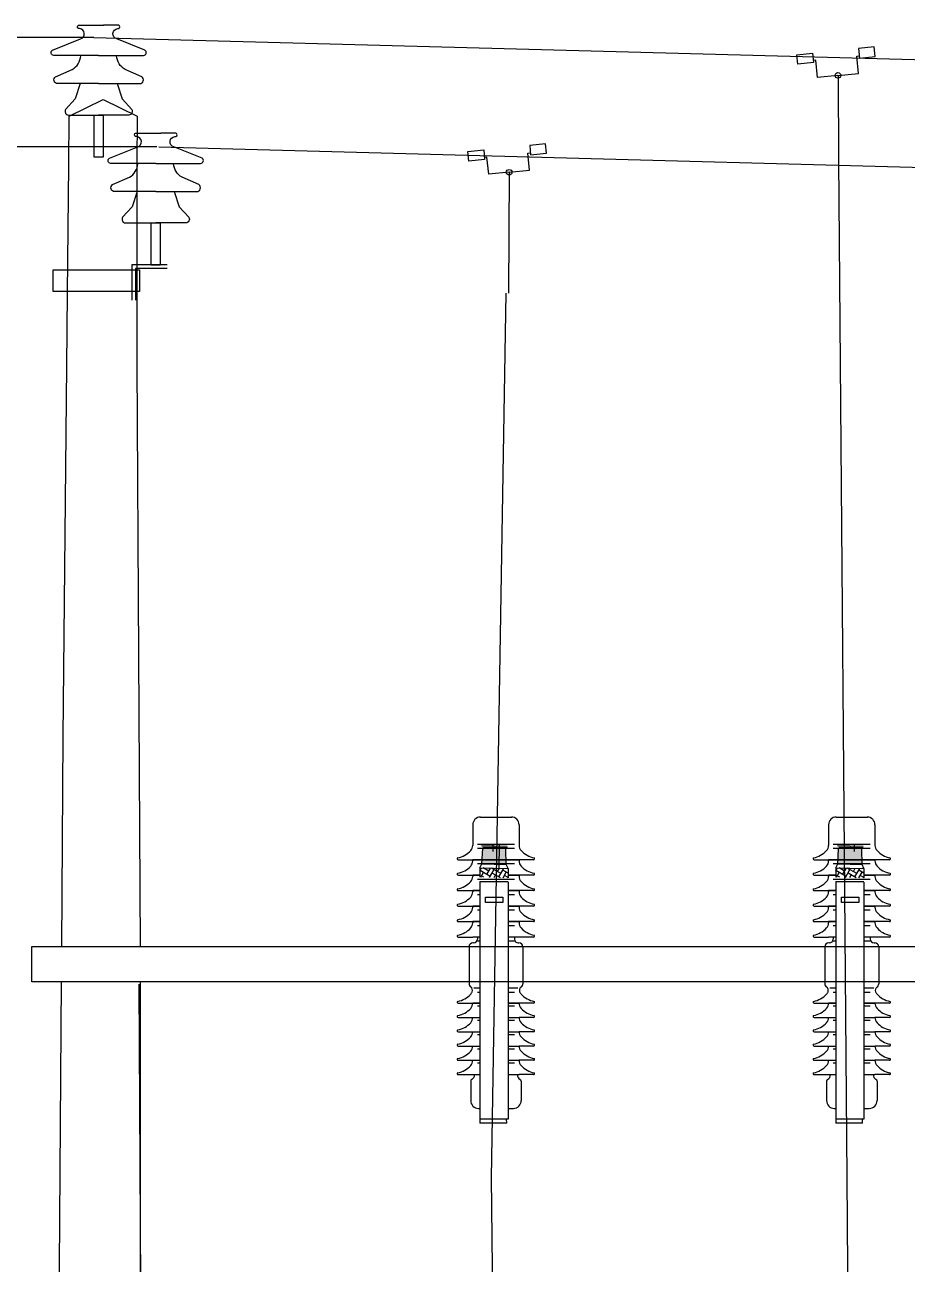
# Model space of a CAD drawing. Header units: inches. Extents: x -246336 to 136055, y -106871 to 69513.
# Drawn here: x -198426 to -196922, y -34711 to -32600 of the extents above; entities that cross this region are included whole.
import ezdxf

# ---------------------------------------------------------------- set-up
doc = ezdxf.new("R2010")
doc.units = ezdxf.units.IN
doc.header["$MEASUREMENT"] = 0
for name, color, linetype in [('COT_MONG', 5, 'Continuous'), ('Layer1', 7, 'Continuous'), ('XA-TT1', 7, 'Continuous')]:
    doc.layers.add(name, color=color, linetype=linetype)

# ---------------------------------------------------------------- blocks, each defined once
blk = doc.blocks.new('SUDUNG')
at = {"layer": 'XA-TT1', "linetype": 'Continuous'}
for points in [[(0, 1.167), (-0.515, 1.167, -0.756652), (-0.532, 1.227), (-0.207, 1.356, 0.805003), (-0.219, 1.476, -1.319257), (-0.218, 1.516), (-0.057, 1.516)], [(0, 1.167), (0.515, 1.167, 0.756652), (0.532, 1.227), (0.207, 1.356, -0.805003), (0.219, 1.476, 1.319257), (0.218, 1.516), (-0.059, 1.516)], [(0, 0.843), (-0.471, 0.843, -0.745259), (-0.495, 0.923), (-0.303, 1.007, 0.255502), (-0.206, 1.162)], [(0, 0.843), (0.471, 0.843, 0.745259), (0.495, 0.923), (0.303, 1.007, -0.255502), (0.206, 1.162)], [(-0.213, 0.843), (-0.271, 0.67), (-0.38, 0.548, 0.566381), (-0.348, 0.483), (0, 0.483)], [(0.213, 0.843), (0.271, 0.67), (0.38, 0.548, -0.566381), (0.348, 0.483), (0, 0.483)]]:
    blk.add_lwpolyline(points, format="xyb", dxfattribs=at)
blk.add_lwpolyline([(-0.052, 0.483), (-0.052, 0), (0.052, 0), (0.052, 0.483)], close=True, dxfattribs=at)
blk = doc.blocks.new('A$C12321B95')
at = {"layer": 'XA-TT1', "linetype": 'Continuous', "xscale": -2.7, "yscale": 2.7, "zscale": 2.7, "rotation": 90}
blk.add_blockref('SUDUNG', (4.095, 1.478), dxfattribs=at)

msp = doc.modelspace()

# ---------------------------------------------------------------- hatches: boundary and pattern name
for points in [[(-197606.272, -34003.824, 0.40642035), (-197607.919, -34002.221, -0.00661731), (-197607.875, -34002.221), (-197623.181, -34001.816, -0.00520462), (-197625.931, -34001.743), (-197643.986, -34001.265, 0.42199259), (-197645.677, -34002.912, -0.01423966), (-197645.674, -34002.818), (-197647.138, -34028.49), (-197605.584, -34029.59)], [(-196999.811, -34003.824, 0.40642035), (-197001.457, -34002.221, -0.00661731), (-197001.414, -34002.221), (-197016.72, -34001.816, -0.00520462), (-197019.469, -34001.743), (-197037.525, -34001.265, 0.42199259), (-197039.216, -34002.912, -0.01423966), (-197039.213, -34002.818), (-197040.676, -34028.49), (-196999.123, -34029.59)]]:
    msp.add_hatch(color=256).paths.add_polyline_path(points)
h = msp.add_hatch()
h.set_pattern_fill('AR-HBONE', color=256, scale=0.065894, angle=15, style=0)
h.set_pattern_definition([(60, (-229823.917, -46062.2274), (-2.4504929, 9.1453639), [20.084613, -6.694871]), (150, (-229820.57, -46056.4295), (-2.4504929, 9.1453639), [20.084613, -6.694871])])
h.paths.add_polyline_path([(-197602.538, -34052.694), (-197602.538, -34036.614), (-197650.543, -34035.343), (-197650.543, -34051.423), (-197630.645, -34051.95)])
h = msp.add_hatch()
h.set_pattern_fill('AR-HBONE', color=256, scale=0.065894, angle=15, style=0)
h.set_pattern_definition([(60, (-229217.456, -46062.2274), (-2.4504929, 9.1453639), [20.084613, -6.694871]), (150, (-229214.1085, -46056.4295), (-2.4504929, 9.1453639), [20.084613, -6.694871])])
h.paths.add_polyline_path([(-196996.077, -34052.694), (-196996.077, -34036.614), (-197044.081, -34035.343), (-197044.081, -34051.423), (-197024.184, -34051.95)])

# ---------------------------------------------------------------- linework, layer by layer
for p, q in [((-197662.718, -33962.175), (-197662.718, -33995.226)), ((-197649.539, -33948.996), (-197596.823, -33948.996)), ((-197596.823, -33948.996), (-197596.126, -33949.015)), ((-197583.644, -33962.175), (-197583.644, -33995.226)), ((-197056.256, -33962.175), (-197056.256, -33995.226)), ((-197043.077, -33948.996), (-196990.362, -33948.996)), ((-196990.362, -33948.996), (-196989.665, -33949.015)), ((-196977.183, -33962.175), (-196977.183, -33995.226)), ((-197662.718, -33995.226), (-197662.718, -33997.258)), ((-197654.763, -33995.172), (-197591.599, -33995.172)), ((-197654.763, -34001.816), (-197591.599, -34001.816)), ((-197647.739, -33997.665), (-197604.034, -33998.822)), ((-197647.139, -34028.509), (-197645.674, -34002.818)), ((-197645.488, -33999.555), (-197603.535, -34000.666)), ((-197643.986, -34001.265), (-197607.875, -34002.221)), ((-197605.584, -34029.59), (-197606.272, -34003.824)), ((-197583.644, -33995.226), (-197583.644, -33997.258)), ((-197056.256, -33995.226), (-197056.256, -33997.258)), ((-197048.302, -33995.172), (-196985.138, -33995.172)), ((-197048.302, -34001.816), (-196985.138, -34001.816)), ((-197041.277, -33997.665), (-196997.573, -33998.822)), ((-197040.677, -34028.509), (-197039.213, -34002.818)), ((-197039.027, -33999.555), (-196997.073, -34000.666)), ((-197037.525, -34001.265), (-197001.414, -34002.221)), ((-196999.123, -34029.59), (-196999.811, -34003.824)), ((-196977.183, -33995.226), (-196977.183, -33997.258)), ((-197687.478, -34021.584), (-197662.718, -34021.584)), ((-197583.644, -34021.584), (-197662.718, -34021.584)), ((-197662.718, -34021.584), (-197583.644, -34021.584)), ((-197662.718, -34021.584), (-197662.718, -34023.616)), ((-197654.763, -34028.174), (-197591.599, -34028.174)), ((-197650.543, -34035.343), (-197647.129, -34028.49)), ((-197647.129, -34028.49), (-197605.584, -34029.59)), ((-197583.644, -34021.584), (-197583.644, -34023.616)), ((-197558.884, -34021.584), (-197583.644, -34021.584)), ((-197081.017, -34021.584), (-197056.256, -34021.584)), ((-197056.256, -34021.584), (-197056.256, -34023.616)), ((-197056.256, -34021.584), (-196977.183, -34021.584)), ((-196977.183, -34021.584), (-197056.256, -34021.584)), ((-197048.302, -34028.174), (-196985.138, -34028.174)), ((-197044.081, -34035.343), (-197040.668, -34028.49)), ((-197040.668, -34028.49), (-196999.123, -34029.59)), ((-196952.422, -34021.584), (-196977.183, -34021.584)), ((-196977.183, -34021.584), (-196977.183, -34023.616)), ((-197687.478, -34047.942), (-197662.718, -34047.942)), ((-197662.718, -34047.942), (-197650.543, -34047.942)), ((-197650.543, -34047.942), (-197662.718, -34047.942)), ((-197662.718, -34047.942), (-197662.718, -34049.974)), ((-197650.543, -34035.343), (-197602.538, -34036.614)), ((-197650.543, -34035.343), (-197650.543, -34051.423)), ((-197602.538, -34036.614), (-197605.584, -34029.59)), ((-197602.538, -34036.614), (-197602.538, -34052.694)), ((-197583.644, -34047.942), (-197602.538, -34047.942)), ((-197602.538, -34047.942), (-197583.644, -34047.942)), ((-197583.644, -34047.942), (-197583.644, -34049.974)), ((-197558.884, -34047.942), (-197583.644, -34047.942)), ((-197081.017, -34047.942), (-197056.256, -34047.942)), ((-197056.256, -34047.942), (-197056.256, -34049.974)), ((-197044.081, -34047.942), (-197056.256, -34047.942)), ((-197056.256, -34047.942), (-197044.081, -34047.942)), ((-197044.081, -34035.343), (-197044.081, -34051.423)), ((-197044.081, -34035.343), (-196996.077, -34036.614)), ((-196996.077, -34036.614), (-196999.123, -34029.59)), ((-196996.077, -34036.614), (-196996.077, -34052.694)), ((-196996.077, -34047.942), (-196977.183, -34047.942)), ((-196977.183, -34047.942), (-196996.077, -34047.942)), ((-196952.422, -34047.942), (-196977.183, -34047.942)), ((-196977.183, -34047.942), (-196977.183, -34049.974)), ((-197654.763, -34054.531), (-197591.599, -34054.531)), ((-197650.543, -34058.829), (-197650.543, -34470.594)), ((-197650.543, -34058.829), (-197602.538, -34058.829)), ((-197602.538, -34060.1), (-197602.538, -34427.552)), ((-197048.302, -34054.531), (-196985.138, -34054.531)), ((-197044.081, -34058.829), (-197044.081, -34470.594)), ((-197044.081, -34058.829), (-196996.077, -34058.829)), ((-196996.077, -34060.1), (-196996.077, -34427.552)), ((-197687.478, -34074.3), (-197662.718, -34074.3)), ((-197662.718, -34074.3), (-197650.543, -34074.3)), ((-197650.543, -34074.3), (-197662.718, -34074.3)), ((-197662.718, -34074.3), (-197662.718, -34076.332)), ((-197654.763, -34080.889), (-197650.543, -34080.889)), ((-197583.644, -34074.3), (-197602.538, -34074.3)), ((-197602.538, -34074.3), (-197583.644, -34074.3)), ((-197602.538, -34080.889), (-197591.599, -34080.889)), ((-197583.644, -34074.3), (-197583.644, -34076.332)), ((-197558.884, -34074.3), (-197583.644, -34074.3)), ((-197081.017, -34074.3), (-197056.256, -34074.3)), ((-197056.256, -34074.3), (-197056.256, -34076.332)), ((-197044.081, -34074.3), (-197056.256, -34074.3)), ((-197056.256, -34074.3), (-197044.081, -34074.3)), ((-197048.302, -34080.889), (-197044.081, -34080.889)), ((-196996.077, -34074.3), (-196977.183, -34074.3)), ((-196977.183, -34074.3), (-196996.077, -34074.3)), ((-196996.077, -34080.889), (-196985.138, -34080.889)), ((-196952.422, -34074.3), (-196977.183, -34074.3)), ((-196977.183, -34074.3), (-196977.183, -34076.332)), ((-197687.478, -34100.658), (-197662.718, -34100.658)), ((-197662.718, -34100.658), (-197650.543, -34100.658)), ((-197650.543, -34100.658), (-197662.718, -34100.658)), ((-197662.718, -34100.658), (-197662.718, -34102.689)), ((-197654.763, -34107.247), (-197650.543, -34107.247)), ((-197583.644, -34100.658), (-197602.538, -34100.658)), ((-197602.538, -34100.658), (-197583.644, -34100.658)), ((-197602.538, -34107.247), (-197591.599, -34107.247)), ((-197583.644, -34100.658), (-197583.644, -34102.689)), ((-197558.884, -34100.658), (-197583.644, -34100.658)), ((-197081.017, -34100.658), (-197056.256, -34100.658)), ((-197056.256, -34100.658), (-197056.256, -34102.689)), ((-197044.081, -34100.658), (-197056.256, -34100.658)), ((-197056.256, -34100.658), (-197044.081, -34100.658)), ((-197048.302, -34107.247), (-197044.081, -34107.247)), ((-196996.077, -34100.658), (-196977.183, -34100.658)), ((-196977.183, -34100.658), (-196996.077, -34100.658)), ((-196996.077, -34107.247), (-196985.138, -34107.247)), ((-196952.422, -34100.658), (-196977.183, -34100.658)), ((-196977.183, -34100.658), (-196977.183, -34102.689)), ((-197687.478, -34127.015), (-197662.718, -34127.015)), ((-197662.718, -34127.015), (-197650.543, -34127.015)), ((-197650.543, -34127.015), (-197662.718, -34127.015)), ((-197662.718, -34127.015), (-197662.718, -34129.047)), ((-197654.763, -34133.605), (-197650.543, -34133.605)), ((-197583.644, -34127.015), (-197602.538, -34127.015)), ((-197602.538, -34127.015), (-197583.644, -34127.015)), ((-197602.538, -34133.605), (-197591.599, -34133.605)), ((-197583.644, -34127.015), (-197583.644, -34129.047)), ((-197558.884, -34127.015), (-197583.644, -34127.015)), ((-197081.017, -34127.015), (-197056.256, -34127.015)), ((-197056.256, -34127.015), (-197056.256, -34129.047)), ((-197044.081, -34127.015), (-197056.256, -34127.015)), ((-197056.256, -34127.015), (-197044.081, -34127.015)), ((-197048.302, -34133.605), (-197044.081, -34133.605)), ((-196996.077, -34127.015), (-196977.183, -34127.015)), ((-196977.183, -34127.015), (-196996.077, -34127.015)), ((-196996.077, -34133.605), (-196985.138, -34133.605)), ((-196952.422, -34127.015), (-196977.183, -34127.015)), ((-196977.183, -34127.015), (-196977.183, -34129.047)), ((-197687.478, -34153.373), (-197662.718, -34153.373)), ((-197650.543, -34153.373), (-197662.718, -34153.373)), ((-197654.763, -34153.373), (-197654.763, -34156.857)), ((-197583.644, -34153.373), (-197602.538, -34153.373)), ((-197591.599, -34153.373), (-197591.599, -34156.857)), ((-197558.884, -34153.373), (-197583.644, -34153.373)), ((-197081.017, -34153.373), (-197056.256, -34153.373)), ((-197044.081, -34153.373), (-197056.256, -34153.373)), ((-197048.302, -34153.373), (-197048.302, -34156.857)), ((-196977.183, -34153.373), (-196996.077, -34153.373)), ((-196985.138, -34153.373), (-196985.138, -34156.857)), ((-196952.422, -34153.373), (-196977.183, -34153.373)), ((-197669.066, -34170.036), (-197669.066, -34233.042)), ((-197669.066, -34170.036), (-197669.066, -34233.042)), ((-197661.352, -34163.447), (-197662.476, -34163.447)), ((-197654.763, -34159.962), (-197650.543, -34159.962)), ((-197602.538, -34159.962), (-197591.599, -34159.962)), ((-197585.01, -34163.447), (-197583.886, -34163.447)), ((-197577.296, -34170.036), (-197577.296, -34233.042)), ((-197062.604, -34170.036), (-197062.604, -34233.042)), ((-197062.604, -34170.036), (-197062.604, -34233.042)), ((-197054.891, -34163.447), (-197056.015, -34163.447)), ((-197048.302, -34159.962), (-197044.081, -34159.962)), ((-196996.077, -34159.962), (-196985.138, -34159.962)), ((-196978.548, -34163.447), (-196977.424, -34163.447)), ((-196970.835, -34170.036), (-196970.835, -34233.042)), ((-197660.591, -34239.631), (-197650.543, -34239.631)), ((-197602.538, -34239.631), (-197585.771, -34239.631)), ((-197054.13, -34239.631), (-197044.081, -34239.631)), ((-196996.077, -34239.631), (-196979.309, -34239.631)), ((-197654.763, -34247.436), (-197650.543, -34247.436)), ((-197602.538, -34247.436), (-197591.599, -34247.436)), ((-197048.302, -34247.436), (-197044.081, -34247.436)), ((-196996.077, -34247.436), (-196985.138, -34247.436)), ((-197687.478, -34265.989), (-197662.718, -34265.989)), ((-197662.718, -34265.989), (-197650.543, -34265.989)), ((-197650.543, -34265.989), (-197662.718, -34265.989)), ((-197654.763, -34270.547), (-197650.543, -34270.547)), ((-197583.644, -34265.989), (-197602.538, -34265.989)), ((-197602.538, -34265.989), (-197583.644, -34265.989)), ((-197602.538, -34270.547), (-197591.599, -34270.547)), ((-197558.884, -34265.989), (-197583.644, -34265.989)), ((-197081.017, -34265.989), (-197056.256, -34265.989)), ((-197044.081, -34265.989), (-197056.256, -34265.989)), ((-197056.256, -34265.989), (-197044.081, -34265.989)), ((-197048.302, -34270.547), (-197044.081, -34270.547)), ((-196996.077, -34265.989), (-196977.183, -34265.989)), ((-196977.183, -34265.989), (-196996.077, -34265.989)), ((-196996.077, -34270.547), (-196985.138, -34270.547)), ((-196952.422, -34265.989), (-196977.183, -34265.989)), ((-197687.478, -34290.315), (-197662.718, -34290.315)), ((-197662.718, -34290.315), (-197650.543, -34290.315)), ((-197654.763, -34294.873), (-197650.543, -34294.873)), ((-197602.538, -34290.315), (-197583.644, -34290.315)), ((-197602.538, -34294.873), (-197591.599, -34294.873)), ((-197558.884, -34290.315), (-197583.644, -34290.315)), ((-197081.017, -34290.315), (-197056.256, -34290.315)), ((-197056.256, -34290.315), (-197044.081, -34290.315)), ((-197048.302, -34294.873), (-197044.081, -34294.873)), ((-196996.077, -34290.315), (-196977.183, -34290.315)), ((-196996.077, -34294.873), (-196985.138, -34294.873)), ((-196952.422, -34290.315), (-196977.183, -34290.315)), ((-197687.478, -34314.641), (-197662.718, -34314.641)), ((-197662.718, -34314.641), (-197650.543, -34314.641)), ((-197654.763, -34319.199), (-197650.543, -34319.199)), ((-197602.538, -34314.641), (-197583.644, -34314.641)), ((-197602.538, -34319.199), (-197591.599, -34319.199)), ((-197558.884, -34314.641), (-197583.644, -34314.641)), ((-197081.017, -34314.641), (-197056.256, -34314.641)), ((-197056.256, -34314.641), (-197044.081, -34314.641)), ((-197048.302, -34319.199), (-197044.081, -34319.199)), ((-196996.077, -34314.641), (-196977.183, -34314.641)), ((-196996.077, -34319.199), (-196985.138, -34319.199)), ((-196952.422, -34314.641), (-196977.183, -34314.641)), ((-197687.478, -34338.967), (-197662.718, -34338.967)), ((-197662.718, -34338.967), (-197650.543, -34338.967)), ((-197654.763, -34343.525), (-197650.543, -34343.525)), ((-197602.538, -34338.967), (-197583.644, -34338.967)), ((-197602.538, -34343.525), (-197591.599, -34343.525)), ((-197558.884, -34338.967), (-197583.644, -34338.967)), ((-197081.017, -34338.967), (-197056.256, -34338.967)), ((-197056.256, -34338.967), (-197044.081, -34338.967)), ((-197048.302, -34343.525), (-197044.081, -34343.525)), ((-196996.077, -34338.967), (-196977.183, -34338.967)), ((-196996.077, -34343.525), (-196985.138, -34343.525)), ((-196952.422, -34338.967), (-196977.183, -34338.967)), ((-197687.478, -34363.293), (-197662.718, -34363.293)), ((-197662.718, -34363.293), (-197650.543, -34363.293)), ((-197602.538, -34363.293), (-197583.644, -34363.293)), ((-197558.884, -34363.293), (-197583.644, -34363.293)), ((-197081.017, -34363.293), (-197056.256, -34363.293)), ((-197056.256, -34363.293), (-197044.081, -34363.293)), ((-196996.077, -34363.293), (-196977.183, -34363.293)), ((-196952.422, -34363.293), (-196977.183, -34363.293)), ((-197687.478, -34387.619), (-197662.718, -34387.619)), ((-197662.718, -34387.619), (-197650.543, -34387.619)), ((-197654.763, -34367.851), (-197650.543, -34367.851)), ((-197602.538, -34367.851), (-197591.599, -34367.851)), ((-197602.538, -34387.619), (-197583.644, -34387.619)), ((-197558.884, -34387.619), (-197583.644, -34387.619)), ((-197081.017, -34387.619), (-197056.256, -34387.619)), ((-197056.256, -34387.619), (-197044.081, -34387.619)), ((-197048.302, -34367.851), (-197044.081, -34367.851)), ((-196996.077, -34367.851), (-196985.138, -34367.851)), ((-196996.077, -34387.619), (-196977.183, -34387.619)), ((-196952.422, -34387.619), (-196977.183, -34387.619)), ((-197666.181, -34398.783), (-197666.181, -34431.997)), ((-197580.181, -34398.783), (-197580.181, -34431.997)), ((-197059.72, -34398.783), (-197059.72, -34431.997)), ((-196973.719, -34398.783), (-196973.719, -34431.997)), ((-197602.538, -34427.552), (-197602.538, -34463.528)), ((-196996.077, -34427.552), (-196996.077, -34463.528)), ((-197653.002, -34445.176), (-197650.543, -34445.176)), ((-197602.538, -34445.176), (-197593.359, -34445.176)), ((-197046.541, -34445.176), (-197044.081, -34445.176)), ((-196996.077, -34445.176), (-196986.898, -34445.176)), ((-197602.538, -34463.528), (-197650.543, -34463.83)), ((-197604.883, -34470.307), (-197650.543, -34470.594)), ((-197604.883, -34470.307), (-197604.926, -34463.543)), ((-196996.077, -34463.528), (-197044.081, -34463.83)), ((-196998.422, -34470.307), (-197044.081, -34470.594)), ((-196998.422, -34470.307), (-196998.464, -34463.543))]:
    msp.add_line(p, q)
for centre, radius, start, end in [((-197649.539, -33962.175), 13.179, 90, 180), ((-197596.823, -33962.175), 13.179, 0, 90), ((-197043.077, -33962.175), 13.179, 90, 180), ((-196990.362, -33962.175), 13.179, 0, 90), ((-197695.83, -33978.987), 40.22, 280.845948, 317.491336), ((-197675.896, -33997.258), 13.179, 317.491336, 0), ((-197644.03, -34002.912), 1.647, 88.483447, 176.737713), ((-197621.059, -33869.706), 132.127, 259.345146, 277.621747), ((-197607.919, -34003.868), 1.647, 1.528698, 88.483447), ((-197570.465, -33997.258), 13.179, 180, 222.508664), ((-197550.532, -33978.987), 40.22, 222.508664, 259.154052), ((-197089.369, -33978.987), 40.22, 280.845948, 317.491336), ((-197069.435, -33997.258), 13.179, 317.491336, 0), ((-197037.568, -34002.912), 1.647, 88.483447, 176.737713), ((-197014.598, -33869.706), 132.127, 259.345146, 277.621747), ((-197001.457, -34003.868), 1.647, 1.528698, 88.483447), ((-196964.004, -33997.258), 13.179, 180, 222.508664), ((-196944.07, -33978.987), 40.22, 222.508664, 259.154052), ((-197687.478, -34019.937), 1.647, 118.413483, 270), ((-197675.896, -34023.616), 13.179, 317.491336, 0), ((-197570.465, -34023.616), 13.179, 180, 222.508664), ((-197558.884, -34019.937), 1.647, 270, 61.586517), ((-197081.017, -34019.937), 1.647, 118.413483, 270), ((-197069.435, -34023.616), 13.179, 317.491336, 0), ((-196964.004, -34023.616), 13.179, 180, 222.508664), ((-196952.422, -34019.937), 1.647, 270, 61.586517), ((-197687.478, -34046.295), 1.647, 118.413483, 270), ((-197695.83, -34005.344), 40.22, 280.845948, 317.491336), ((-197675.896, -34049.974), 13.179, 317.491336, 0), ((-197570.465, -34049.974), 13.179, 180, 222.508664), ((-197550.532, -34005.344), 40.22, 222.508664, 259.154052), ((-197558.884, -34046.295), 1.647, 270, 61.586517), ((-197081.017, -34046.295), 1.647, 118.413483, 270), ((-197089.369, -34005.344), 40.22, 280.845948, 317.491336), ((-197069.435, -34049.974), 13.179, 317.491336, 0), ((-196964.004, -34049.974), 13.179, 180, 222.508664), ((-196944.07, -34005.344), 40.22, 222.508664, 259.154052), ((-196952.422, -34046.295), 1.647, 270, 61.586517), ((-197687.478, -34072.652), 1.647, 118.413483, 270), ((-197695.83, -34031.702), 40.22, 280.845948, 317.491336), ((-197550.532, -34031.702), 40.22, 222.508664, 259.154052), ((-197558.884, -34072.652), 1.647, 270, 61.586517), ((-197081.017, -34072.652), 1.647, 118.413483, 270), ((-197089.369, -34031.702), 40.22, 280.845948, 317.491336), ((-196944.07, -34031.702), 40.22, 222.508664, 259.154052), ((-196952.422, -34072.652), 1.647, 270, 61.586517), ((-197695.83, -34058.06), 40.22, 280.845948, 317.491336), ((-197675.896, -34076.332), 13.179, 317.491336, 0), ((-197570.465, -34076.332), 13.179, 180, 222.508664), ((-197550.532, -34058.06), 40.22, 222.508664, 259.154052), ((-197089.369, -34058.06), 40.22, 280.845948, 317.491336), ((-197069.435, -34076.332), 13.179, 317.491336, 0), ((-196964.004, -34076.332), 13.179, 180, 222.508664), ((-196944.07, -34058.06), 40.22, 222.508664, 259.154052), ((-197687.478, -34099.01), 1.647, 118.413483, 270), ((-197695.83, -34084.418), 40.22, 280.845948, 317.491336), ((-197675.896, -34102.689), 13.179, 317.491336, 0), ((-197570.465, -34102.689), 13.179, 180, 222.508664), ((-197550.532, -34084.418), 40.22, 222.508664, 259.154052), ((-197558.884, -34099.01), 1.647, 270, 61.586517), ((-197081.017, -34099.01), 1.647, 118.413483, 270), ((-197089.369, -34084.418), 40.22, 280.845948, 317.491336), ((-197069.435, -34102.689), 13.179, 317.491336, 0), ((-196964.004, -34102.689), 13.179, 180, 222.508664), ((-196944.07, -34084.418), 40.22, 222.508664, 259.154052), ((-196952.422, -34099.01), 1.647, 270, 61.586517), ((-197687.478, -34125.368), 1.647, 118.413483, 270), ((-197675.896, -34129.047), 13.179, 317.491336, 0), ((-197570.465, -34129.047), 13.179, 180, 222.508664), ((-197558.884, -34125.368), 1.647, 270, 61.586517), ((-197081.017, -34125.368), 1.647, 118.413483, 270), ((-197069.435, -34129.047), 13.179, 317.491336, 0), ((-196964.004, -34129.047), 13.179, 180, 222.508664), ((-196952.422, -34125.368), 1.647, 270, 61.586517), ((-197687.478, -34151.726), 1.647, 118.413483, 270), ((-197695.83, -34110.775), 40.22, 280.845948, 317.491336), ((-197550.532, -34110.775), 40.22, 222.508664, 259.154052), ((-197558.884, -34151.726), 1.647, 270, 61.586517), ((-197081.017, -34151.726), 1.647, 118.413483, 270), ((-197089.369, -34110.775), 40.22, 280.845948, 317.491336), ((-196944.07, -34110.775), 40.22, 222.508664, 259.154052), ((-196952.422, -34151.726), 1.647, 270, 61.586517), ((-197662.476, -34170.036), 6.589, 90, 180), ((-197661.352, -34156.857), 6.589, 270, 0), ((-197585.01, -34156.857), 6.589, 180, 270), ((-197583.886, -34170.036), 6.589, 0, 90), ((-197056.015, -34170.036), 6.589, 90, 180), ((-197054.891, -34156.857), 6.589, 270, 0), ((-196978.548, -34156.857), 6.589, 180, 270), ((-196977.424, -34170.036), 6.589, 0, 90), ((-197662.476, -34233.042), 6.589, 180, 236.511822), ((-197669.748, -34244.033), 6.589, 338.920331, 56.511822), ((-197576.614, -34244.033), 6.589, 123.488178, 201.079669), ((-197583.886, -34233.042), 6.589, 303.488178, 0), ((-197056.015, -34233.042), 6.589, 180, 236.511822), ((-197063.287, -34244.033), 6.589, 338.920331, 56.511822), ((-196970.153, -34244.033), 6.589, 123.488178, 201.079669), ((-196977.424, -34233.042), 6.589, 303.488178, 0), ((-197695.83, -34223.392), 40.22, 280.845948, 317.491336), ((-197675.896, -34241.663), 13.179, 317.491336, 338.920331), ((-197570.465, -34241.663), 13.179, 201.079669, 222.508664), ((-197550.532, -34223.392), 40.22, 222.508664, 259.154052), ((-197089.369, -34223.392), 40.22, 280.845948, 317.491336), ((-197069.435, -34241.663), 13.179, 317.491336, 338.920331), ((-196964.004, -34241.663), 13.179, 201.079669, 222.508664), ((-196944.07, -34223.392), 40.22, 222.508664, 259.154052), ((-197687.478, -34264.342), 1.647, 118.413483, 270), ((-197695.83, -34247.718), 40.22, 280.845948, 317.491336), ((-197675.896, -34265.989), 13.179, 317.491336, 0), ((-197570.465, -34265.989), 13.179, 180, 222.508664), ((-197550.532, -34247.718), 40.22, 222.508664, 259.154052), ((-197558.884, -34264.342), 1.647, 270, 61.586517), ((-197081.017, -34264.342), 1.647, 118.413483, 270), ((-197089.369, -34247.718), 40.22, 280.845948, 317.491336), ((-197069.435, -34265.989), 13.179, 317.491336, 0), ((-196964.004, -34265.989), 13.179, 180, 222.508664), ((-196944.07, -34247.718), 40.22, 222.508664, 259.154052), ((-196952.422, -34264.342), 1.647, 270, 61.586517), ((-197687.478, -34288.668), 1.647, 118.413483, 270), ((-197695.83, -34272.044), 40.22, 280.845948, 317.491336), ((-197675.896, -34290.315), 13.179, 317.491336, 0), ((-197570.465, -34290.315), 13.179, 180, 222.508664), ((-197550.532, -34272.044), 40.22, 222.508664, 259.154052), ((-197558.884, -34288.668), 1.647, 270, 61.586517), ((-197081.017, -34288.668), 1.647, 118.413483, 270), ((-197089.369, -34272.044), 40.22, 280.845948, 317.491336), ((-197069.435, -34290.315), 13.179, 317.491336, 0), ((-196964.004, -34290.315), 13.179, 180, 222.508664), ((-196944.07, -34272.044), 40.22, 222.508664, 259.154052), ((-196952.422, -34288.668), 1.647, 270, 61.586517), ((-197687.478, -34312.994), 1.647, 118.413483, 270), ((-197695.83, -34296.37), 40.22, 280.845948, 317.491336), ((-197675.896, -34314.641), 13.179, 317.491336, 0), ((-197570.465, -34314.641), 13.179, 180, 222.508664), ((-197550.532, -34296.37), 40.22, 222.508664, 259.154052), ((-197558.884, -34312.994), 1.647, 270, 61.586517), ((-197081.017, -34312.994), 1.647, 118.413483, 270), ((-197089.369, -34296.37), 40.22, 280.845948, 317.491336), ((-197069.435, -34314.641), 13.179, 317.491336, 0), ((-196964.004, -34314.641), 13.179, 180, 222.508664), ((-196944.07, -34296.37), 40.22, 222.508664, 259.154052), ((-196952.422, -34312.994), 1.647, 270, 61.586517), ((-197687.478, -34337.32), 1.647, 118.413483, 270), ((-197675.896, -34338.967), 13.179, 317.491336, 0), ((-197570.465, -34338.967), 13.179, 180, 222.508664), ((-197558.884, -34337.32), 1.647, 270, 61.586517), ((-197081.017, -34337.32), 1.647, 118.413483, 270), ((-197069.435, -34338.967), 13.179, 317.491336, 0), ((-196964.004, -34338.967), 13.179, 180, 222.508664), ((-196952.422, -34337.32), 1.647, 270, 61.586517), ((-197687.478, -34361.646), 1.647, 118.413483, 270), ((-197695.83, -34320.696), 40.22, 280.845948, 317.491336), ((-197675.896, -34363.293), 13.179, 317.491336, 0), ((-197570.465, -34363.293), 13.179, 180, 222.508664), ((-197550.532, -34320.696), 40.22, 222.508664, 259.154052), ((-197558.884, -34361.646), 1.647, 270, 61.586517), ((-197081.017, -34361.646), 1.647, 118.413483, 270), ((-197089.369, -34320.696), 40.22, 280.845948, 317.491336), ((-197069.435, -34363.293), 13.179, 317.491336, 0), ((-196964.004, -34363.293), 13.179, 180, 222.508664), ((-196944.07, -34320.696), 40.22, 222.508664, 259.154052), ((-196952.422, -34361.646), 1.647, 270, 61.586517), ((-197687.478, -34385.972), 1.647, 118.413483, 270), ((-197695.83, -34345.022), 40.22, 280.845948, 317.491336), ((-197668.26, -34388.27), 8.512, 297.07248, 4.38189), ((-197578.102, -34388.27), 8.512, 175.61811, 242.92752), ((-197550.532, -34345.022), 40.22, 222.508664, 259.154052), ((-197558.884, -34385.972), 1.647, 270, 61.586517), ((-197081.017, -34385.972), 1.647, 118.413483, 270), ((-197089.369, -34345.022), 40.22, 280.845948, 317.491336), ((-197061.799, -34388.27), 8.512, 297.07248, 4.38189), ((-196971.64, -34388.27), 8.512, 175.61811, 242.92752), ((-196944.07, -34345.022), 40.22, 222.508664, 259.154052), ((-196952.422, -34385.972), 1.647, 270, 61.586517), ((-197662.887, -34398.783), 3.295, 117.07248, 180), ((-197583.475, -34398.783), 3.295, 0, 62.92752), ((-197056.425, -34398.783), 3.295, 117.07248, 180), ((-196977.014, -34398.783), 3.295, 0, 62.92752), ((-197653.002, -34431.997), 13.179, 180, 270), ((-197593.359, -34431.997), 13.179, 270, 0), ((-197046.541, -34431.997), 13.179, 180, 270), ((-196986.898, -34431.997), 13.179, 270, 0)]:
    msp.add_arc(centre, radius, start, end)
at = {"layer": 'COT_MONG', "color": 7}
for p, q in [((-198350.483, -32755.194), (-198292.767, -32726.742)), ((-198292.767, -32726.742), (-198234.897, -32755.27))]:
    msp.add_line(p, q, dxfattribs=at)
at = {"layer": 'Layer1'}
for p, q in [((-198235.029, -33176.858), (-198229.709, -34169.313)), ((-198229.709, -34229.373), (-198229.709, -35604.338))]:
    msp.add_line(p, q, dxfattribs=at)
for points in [[(-197640.769, -34085.193), (-197611.253, -34085.193), (-197611.253, -34094.746), (-197640.769, -34094.746)], [(-197034.308, -34085.193), (-197004.791, -34085.193), (-197004.791, -34094.746), (-197034.308, -34094.746)]]:
    msp.add_lwpolyline(points, close=True, dxfattribs=at)
at = {"layer": 'XA-TT1', "color": 6}
for p, q in [((-198308.698, -32621.364), (-199926.588, -32621.364)), ((-198200.972, -32807.58), (-199818.862, -32807.58))]:
    msp.add_line(p, q, dxfattribs=at)
at = {"layer": 'XA-TT1', "color": 7}
msp.add_line((-198203.119, -33008.718), (-198220.279, -33008.718), dxfattribs=at)
at = {"layer": 'XA-TT1', "color": 6, "flags": 128}
for points in [[(-198308.698, -32621.364), (-196252.894, -32676.285)], [(-198197.75, -32807.667), (-196261.087, -32859.644)]]:
    msp.add_lwpolyline(points, dxfattribs=at)
at = {"layer": 'XA-TT1', "flags": 128}
for points in [[(-197083.626, -32647.841), (-197082.033, -32663.959), (-197108.913, -32666.617), (-197110.507, -32650.499)], [(-197005.175, -32640.084), (-197003.581, -32656.201), (-196976.701, -32653.544), (-196978.295, -32637.426)], [(-197565.619, -32805.072), (-197564.026, -32821.19), (-197537.145, -32818.532), (-197538.739, -32802.415)], [(-197644.071, -32812.83), (-197642.477, -32828.947), (-197669.357, -32831.605), (-197670.951, -32815.488)]]:
    msp.add_lwpolyline(points, close=True, dxfattribs=at)
at = {"layer": 'XA-TT1', "color": 2, "flags": 128}
for points in [[(-197040.264, -32685.801), (-197005.411, -32682.355), (-197008.307, -32653.066), (-197003.934, -32652.633)], [(-197040.264, -32685.801), (-197075.116, -32689.248), (-197078.012, -32659.958), (-197082.386, -32660.39)], [(-197040.011, -32685.777), (-197039.484, -32829.479)], [(-197600.708, -32850.79), (-197635.56, -32854.236), (-197638.457, -32824.946), (-197642.83, -32825.379)], [(-197600.708, -32850.79), (-197565.855, -32847.344), (-197568.751, -32818.054), (-197564.378, -32817.622)], [(-197039.484, -32829.479), (-197025.088, -34563.454)], [(-197600.708, -32850.79), (-197602.033, -33056.423)], [(-197606.077, -33056.423), (-197631.549, -34563.454)], [(-197628.45, -33995.172), (-197628.635, -34007.481)], [(-197617.842, -33995.172), (-197618.249, -34036.502)], [(-197012.768, -33995.172), (-197012.768, -34007.481)], [(-197631.549, -34563.454), (-197619.513, -35634.368)], [(-197025.088, -34563.454), (-197017.415, -35636.829)]]:
    msp.add_lwpolyline(points, dxfattribs=at)
at = {"layer": 'XA-TT1', "color": 7, "flags": 128}
for points in [[(-198351.283, -32838.152), (-198350.483, -32755.194)], [(-198234.897, -32755.27), (-198234.923, -32838.152)], [(-198353.386, -33056.423), (-198351.283, -32838.152)], [(-198234.923, -32838.152), (-198235.029, -33176.858)], [(-198183.508, -33008.693), (-198243.568, -33008.693), (-198243.568, -33068.753)], [(-198183.508, -33014.699), (-198237.562, -33014.699), (-198237.562, -33068.753)], [(-198354.586, -33181.063), (-198353.386, -33056.423)], [(-198360.665, -33811.986), (-198354.586, -33181.063)], [(-198363.157, -34169.313), (-198360.665, -33811.986)], [(-198413.948, -34229.373), (-198413.948, -34169.313), (-197691.999, -34169.313)], [(-198228.668, -34169.313), (-195611.588, -34169.313), (-195611.588, -34229.373), (-198228.268, -34229.373)], [(-197691.999, -34229.373), (-198413.948, -34229.373)], [(-198373.168, -35604.338), (-198363.576, -34229.373)], [(-198231.76, -34233.575), (-198224.576, -35562.535)]]:
    msp.add_lwpolyline(points, dxfattribs=at)
at = {"layer": 'XA-TT1'}
msp.add_lwpolyline([(-198377.553, -33016.717), (-198230.37, -33016.717), (-198230.37, -33054.145), (-198377.553, -33054.145)], close=True, dxfattribs=at)
for centre in [(-197040.264, -32685.801), (-197600.708, -32850.79)]:
    msp.add_circle(centre, 4.752, dxfattribs=at)

# ---------------------------------------------------------------- block references
at = {"layer": 'XA-TT1', "xscale": 54.92526375003218, "yscale": 54.92526375003218, "zscale": 54.92526375020557, "rotation": 270}
for p in [(-198381.431, -32599.962), (-198284.199, -32783.825)]:
    msp.add_blockref('A$C12321B95', p, dxfattribs=at)

doc.saveas('drawing.dxf')
